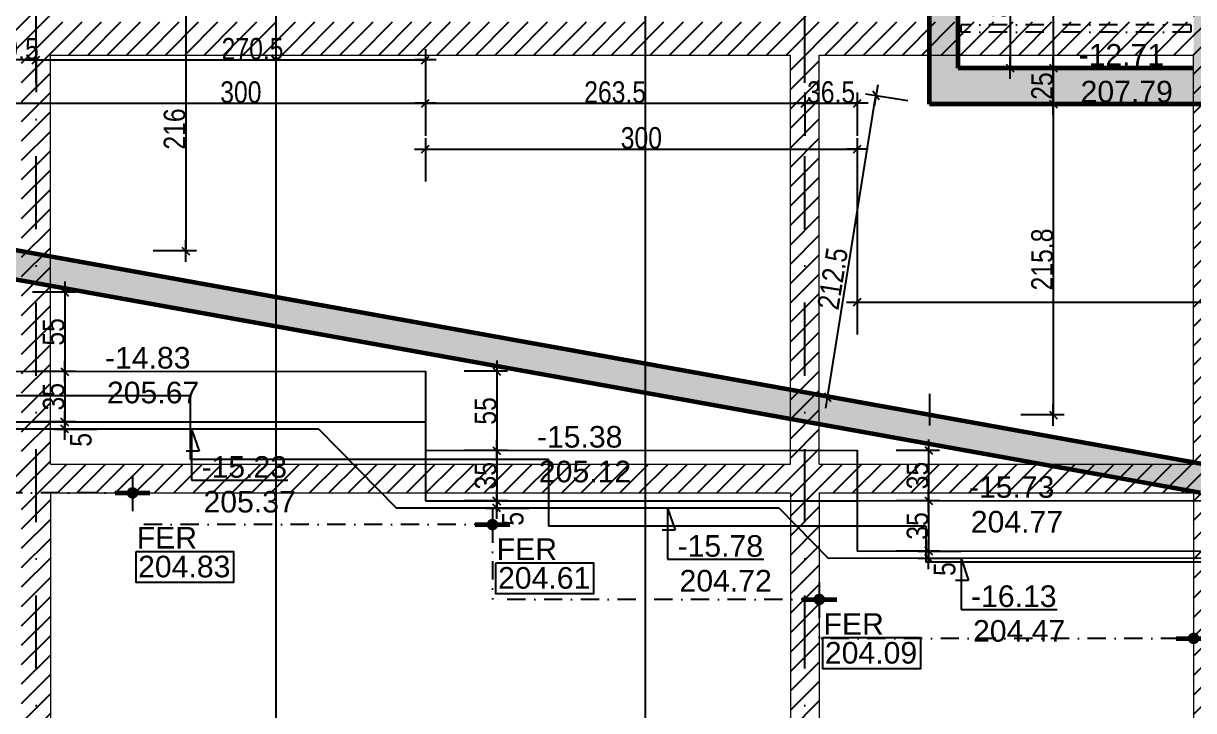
# Model space of a CAD drawing. Header units: millimetres. Extents: x -26249 to 60250, y -21218 to 23336.
# Drawn here: x 16607 to 17420, y 1401 to 1878 of the extents above; entities that cross this region are included whole.
import ezdxf

# ---------------------------------------------------------------- set-up
doc = ezdxf.new("R2010")
doc.units = ezdxf.units.MM
doc.linetypes.add('TIRETPTX2', pattern=[50.8, 25.4, -12.7, 0, -12.7])
for name, color, linetype in [('01-coupe soussol', 253, 'Continuous'), ('01_cote_gen', 4, 'Continuous'), ('01_linteaux', 2, 'Continuous'), ('01_poch_BN', 9, 'Continuous'), ('01_poch_murs', 253, 'Continuous'), ('01_texte', 230, 'Continuous'), ('AA_COTES', 2, 'Continuous')]:
    doc.layers.add(name, color=color, linetype=linetype)
doc.layers.add('01_murs_coup', color=5, linetype='Continuous', lineweight=60)
doc.styles.add('MATTE_TXT', font='arial.ttf')
doc.styles.add('STYLE2', font='ARIALN.TTF')
doc.dimstyles.new('JB50', dxfattribs={"dimscale": 0.1, "dimtxt": 150, "dimasz": 15, "dimexe": 0.1, "dimexo": 0.1, "dimgap": 0.09, "dimtad": 1, "dimdec": 1, "dimdsep": 46, "dimtxsty": 'STYLE2', "dimblk1": 'BOND_G', "dimblk2": 'BOND_D', "dimsah": 1, "dimcen": 1.5, "dimdle": 0.01, "dimse1": 1, "dimse2": 1, "dimclrd": 4, "dimclre": 2, "dimclrt": 6, "dimazin": 2, "dimtfac": 2.333333, "dimtdec": 1, "dimtix": 1, "dimtmove": 2, "dimatfit": 3, "dimldrblk": 'BOND_G', "dimfxl": 1, "dimtolj": 1, "dimtzin": 0, "dimarcsym": 0})

# ---------------------------------------------------------------- blocks, each defined once
blk = doc.blocks.new('BOND_G')
at = {"layer": 'AA_COTES', "color": 0}
for p, q in [((0, -5), (0, 15)), ((5, 0), (-5, 0)), ((1.77, 1.77), (-1.77, -1.77))]:
    blk.add_line(p, q, dxfattribs=at)
blk = doc.blocks.new('BOND_D')
at = {"layer": 'AA_COTES', "color": 0}
for p, q in [((5, 0), (-5, 0)), ((-1.77, -1.77), (1.77, 1.77)), ((0, 5), (0, -15))]:
    blk.add_line(p, q, dxfattribs=at)
blk = doc.blocks.new('*D1000')
at = {"layer": '01_cote_gen', "color": 4, "lineweight": -2, "transparency": 16777216}
blk.add_line((16587.55, 1822.71), (16884.55, 1822.71), dxfattribs=at)
at = {"layer": 'Defpoints', "color": 0, "transparency": 16777216}
for p in [(16586.05, 1830.32), (16886.05, 1822.71), (16886.05, 1636.6)]:
    blk.add_point(p, dxfattribs=at)
at = {"layer": '01_cote_gen', "color": 4, "lineweight": -2, "transparency": 16777216, "xscale": 1.5, "yscale": 1.5, "zscale": 1.5, "rotation": 180}
blk.add_blockref('BOND_G', (16586.05, 1822.71), dxfattribs=at)
at = {"layer": '01_cote_gen', "color": 4, "lineweight": -2, "transparency": 16777216, "xscale": 1.5, "yscale": 1.5, "zscale": 1.5}
blk.add_blockref('BOND_D', (16886.05, 1822.71), dxfattribs=at)
at = {"layer": '01_cote_gen', "color": 6, "transparency": 16777216, "insert": (16757.89, 1830.38), "char_height": 15, "attachment_point": 5, "style": 'STYLE2'}
blk.add_mtext('\\A1;300', dxfattribs=at)
blk = doc.blocks.new('*D1001')
at = {"layer": '01_cote_gen', "color": 4, "lineweight": -2, "transparency": 16777216}
blk.add_line((16887.55, 1790.89), (17184.55, 1790.89), dxfattribs=at)
at = {"layer": 'Defpoints', "color": 0, "transparency": 16777216}
for p in [(17186.05, 1790.89), (16886.05, 1636.6), (17186.05, 1581.73)]:
    blk.add_point(p, dxfattribs=at)
at = {"layer": '01_cote_gen', "color": 4, "lineweight": -2, "transparency": 16777216, "xscale": 1.5, "yscale": 1.5, "zscale": 1.5, "rotation": 180}
blk.add_blockref('BOND_G', (16886.05, 1790.89), dxfattribs=at)
at = {"layer": '01_cote_gen', "color": 4, "lineweight": -2, "transparency": 16777216, "xscale": 1.5, "yscale": 1.5, "zscale": 1.5}
blk.add_blockref('BOND_D', (17186.05, 1790.89), dxfattribs=at)
at = {"layer": '01_cote_gen', "color": 6, "transparency": 16777216, "insert": (17036.05, 1798.56), "char_height": 15, "attachment_point": 5, "style": 'STYLE2'}
blk.add_mtext('\\A1;300', dxfattribs=at)
blk = doc.blocks.new('*D1002')
at = {"layer": '01_cote_gen', "color": 4, "lineweight": -2, "transparency": 16777216}
blk.add_line((17187.55, 1684.63), (18011.45, 1684.63), dxfattribs=at)
at = {"layer": 'Defpoints', "color": 0, "transparency": 16777216}
for p in [(18012.95, 1684.63), (17186.05, 1506.47), (18012.95, 1471.84)]:
    blk.add_point(p, dxfattribs=at)
at = {"layer": '01_cote_gen', "color": 4, "lineweight": -2, "transparency": 16777216, "xscale": 1.5, "yscale": 1.5, "zscale": 1.5, "rotation": 180}
blk.add_blockref('BOND_G', (17186.05, 1684.63), dxfattribs=at)
at = {"layer": '01_cote_gen', "color": 4, "lineweight": -2, "transparency": 16777216, "xscale": 1.5, "yscale": 1.5, "zscale": 1.5}
blk.add_blockref('BOND_D', (18012.95, 1684.63), dxfattribs=at)
at = {"layer": '01_cote_gen', "color": 6, "transparency": 16777216, "insert": (17599.5, 1692.29), "char_height": 15, "attachment_point": 5, "style": 'STYLE2'}
blk.add_mtext('\\A1;826.9', dxfattribs=at)
blk = doc.blocks.new('*D1020')
at = {"layer": '01_cote_gen', "color": 4, "lineweight": -2, "transparency": 16777216}
blk.add_line((17151.15, 1822.71), (17184.55, 1822.71), dxfattribs=at)
at = {"layer": 'Defpoints', "color": 0, "transparency": 16777216}
for p in [(17186.05, 1822.71), (17149.65, 1800.21), (17186.05, 1800.21)]:
    blk.add_point(p, dxfattribs=at)
at = {"layer": '01_cote_gen', "color": 4, "lineweight": -2, "transparency": 16777216, "xscale": 1.5, "yscale": 1.5, "zscale": 1.5, "rotation": 180}
blk.add_blockref('BOND_G', (17149.65, 1822.71), dxfattribs=at)
at = {"layer": '01_cote_gen', "color": 4, "lineweight": -2, "transparency": 16777216, "xscale": 1.5, "yscale": 1.5, "zscale": 1.5}
blk.add_blockref('BOND_D', (17186.05, 1822.71), dxfattribs=at)
at = {"layer": '01_cote_gen', "color": 6, "transparency": 16777216, "insert": (17167.85, 1830.38), "char_height": 15, "attachment_point": 5, "style": 'STYLE2'}
blk.add_mtext('\\A1;36.5', dxfattribs=at)
blk = doc.blocks.new('*D1021')
at = {"layer": '01_cote_gen', "color": 4, "lineweight": -2, "transparency": 16777216}
blk.add_line((16887.55, 1822.71), (17148.15, 1822.71), dxfattribs=at)
at = {"layer": 'Defpoints', "color": 0, "transparency": 16777216}
for p in [(17149.65, 1822.71), (16886.05, 1815.21), (17149.65, 1800.21)]:
    blk.add_point(p, dxfattribs=at)
at = {"layer": '01_cote_gen', "color": 4, "lineweight": -2, "transparency": 16777216, "xscale": 1.5, "yscale": 1.5, "zscale": 1.5, "rotation": 180}
blk.add_blockref('BOND_G', (16886.05, 1822.71), dxfattribs=at)
at = {"layer": '01_cote_gen', "color": 4, "lineweight": -2, "transparency": 16777216, "xscale": 1.5, "yscale": 1.5, "zscale": 1.5}
blk.add_blockref('BOND_D', (17149.65, 1822.71), dxfattribs=at)
at = {"layer": '01_cote_gen', "color": 6, "transparency": 16777216, "insert": (17017.85, 1830.38), "char_height": 15, "attachment_point": 5, "style": 'STYLE2'}
blk.add_mtext('\\A1;263.5', dxfattribs=at)
blk = doc.blocks.new('*D1022')
at = {"layer": '01_cote_gen', "color": 4, "lineweight": -2, "transparency": 16777216}
for p, q in [((16584.55, 1852.82), (16583.05, 1852.82)), ((16615.65, 1852.82), (16586.05, 1852.82)), ((16617.15, 1852.82), (16618.65, 1852.82))]:
    blk.add_line(p, q, dxfattribs=at)
at = {"layer": 'Defpoints', "color": 0, "transparency": 16777216}
for p in [(16586.05, 1852.82), (16586.05, 1831.3), (16615.65, 1831.3)]:
    blk.add_point(p, dxfattribs=at)
at = {"layer": '01_cote_gen', "color": 4, "lineweight": -2, "transparency": 16777216, "xscale": 1.5, "yscale": 1.5, "zscale": 1.5}
blk.add_blockref('BOND_D', (16586.05, 1852.82), dxfattribs=at)
at = {"layer": '01_cote_gen', "color": 4, "lineweight": -2, "transparency": 16777216, "xscale": 1.5, "yscale": 1.5, "zscale": 1.5, "rotation": 180}
blk.add_blockref('BOND_G', (16615.65, 1852.82), dxfattribs=at)
at = {"layer": '01_cote_gen', "color": 6, "transparency": 16777216, "insert": (16600.85, 1860.48), "char_height": 15, "attachment_point": 5, "style": 'STYLE2'}
blk.add_mtext('\\A1;29.5', dxfattribs=at)
blk = doc.blocks.new('*D1023')
at = {"layer": '01_cote_gen', "color": 4, "lineweight": -2, "transparency": 16777216}
blk.add_line((16617.15, 1852.82), (16884.55, 1852.82), dxfattribs=at)
at = {"layer": 'Defpoints', "color": 0, "transparency": 16777216}
for p in [(16886.05, 1852.82), (16615.65, 1830.32), (16886.05, 1830.32)]:
    blk.add_point(p, dxfattribs=at)
at = {"layer": '01_cote_gen', "color": 4, "lineweight": -2, "transparency": 16777216, "xscale": 1.5, "yscale": 1.5, "zscale": 1.5, "rotation": 180}
blk.add_blockref('BOND_G', (16615.65, 1852.82), dxfattribs=at)
at = {"layer": '01_cote_gen', "color": 4, "lineweight": -2, "transparency": 16777216, "xscale": 1.5, "yscale": 1.5, "zscale": 1.5}
blk.add_blockref('BOND_D', (16886.05, 1852.82), dxfattribs=at)
at = {"layer": '01_cote_gen', "color": 6, "transparency": 16777216, "insert": (16766.03, 1860.48), "char_height": 15, "attachment_point": 5, "style": 'STYLE2'}
blk.add_mtext('\\A1;270.5', dxfattribs=at)
blk = doc.blocks.new('*D1038')
at = {"layer": '01_cote_gen', "color": 4, "lineweight": -2, "transparency": 16777216}
blk.add_line((16635.59, 1689.96), (16635.59, 1637.96), dxfattribs=at)
at = {"layer": 'Defpoints', "color": 0, "transparency": 16777216}
for p in [(16586.05, 1691.46), (16586.08, 1636.46), (16635.59, 1636.46)]:
    blk.add_point(p, dxfattribs=at)
at = {"layer": '01_cote_gen', "color": 4, "lineweight": -2, "transparency": 16777216, "xscale": 1.5, "yscale": 1.5, "zscale": 1.5}
for name, p, rotation in [('BOND_G', (16635.59, 1691.46), 90), ('BOND_D', (16635.59, 1636.46), 270)]:
    blk.add_blockref(name, p, dxfattribs=dict(at, rotation=rotation))
at = {"layer": '01_cote_gen', "color": 6, "transparency": 16777216, "insert": (16627.95, 1663.96), "char_height": 15, "attachment_point": 5, "rotation": 90, "style": 'STYLE2'}
blk.add_mtext('\\A1;55', dxfattribs=at)
blk = doc.blocks.new('*D1036')
at = {"layer": '01_cote_gen', "color": 4, "lineweight": -2, "transparency": 16777216}
blk.add_line((16635.59, 1634.96), (16635.59, 1602.96), dxfattribs=at)
at = {"layer": 'Defpoints', "color": 0, "transparency": 16777216}
for p in [(16621.78, 1636.46), (16626.03, 1601.46), (16635.59, 1601.46)]:
    blk.add_point(p, dxfattribs=at)
at = {"layer": '01_cote_gen', "color": 4, "lineweight": -2, "transparency": 16777216, "xscale": 1.5, "yscale": 1.5, "zscale": 1.5}
for name, p, rotation in [('BOND_G', (16635.59, 1636.46), 90), ('BOND_D', (16635.59, 1601.46), 270)]:
    blk.add_blockref(name, p, dxfattribs=dict(at, rotation=rotation))
at = {"layer": '01_cote_gen', "color": 6, "transparency": 16777216, "insert": (16627.92, 1618.96), "char_height": 15, "attachment_point": 5, "rotation": 90, "style": 'STYLE2'}
blk.add_mtext('\\A1;35', dxfattribs=at)
blk = doc.blocks.new('*D1037')
at = {"layer": '01_cote_gen', "color": 4, "lineweight": -2, "transparency": 16777216}
blk.add_line((16635.59, 1597.96), (16635.59, 1599.96), dxfattribs=at)
at = {"layer": 'Defpoints', "color": 0, "transparency": 16777216}
for p in [(16635.59, 1601.46), (16640.86, 1601.46), (16640.86, 1596.46)]:
    blk.add_point(p, dxfattribs=at)
at = {"layer": '01_cote_gen', "color": 4, "lineweight": -2, "transparency": 16777216, "xscale": 1.5, "yscale": 1.5, "zscale": 1.5}
for name, p, rotation in [('BOND_D', (16635.59, 1601.46), 90), ('BOND_G', (16635.59, 1596.46), 270)]:
    blk.add_blockref(name, p, dxfattribs=dict(at, rotation=rotation))
at = {"layer": '01_cote_gen', "color": 6, "transparency": 16777216, "insert": (16646.8, 1589.01), "char_height": 15, "attachment_point": 5, "rotation": 90, "style": 'STYLE2'}
blk.add_mtext('\\A1;5', dxfattribs=at)
blk = doc.blocks.new('*D1041')
at = {"layer": '01_cote_gen', "color": 4, "lineweight": -2, "transparency": 16777216}
blk.add_line((16935.59, 1635.1), (16935.59, 1583.1), dxfattribs=at)
at = {"layer": 'Defpoints', "color": 0, "transparency": 16777216}
for p in [(16886.05, 1636.6), (16886.08, 1581.6), (16935.59, 1581.6)]:
    blk.add_point(p, dxfattribs=at)
at = {"layer": '01_cote_gen', "color": 4, "lineweight": -2, "transparency": 16777216, "xscale": 1.5, "yscale": 1.5, "zscale": 1.5}
for name, p, rotation in [('BOND_G', (16935.59, 1636.6), 90), ('BOND_D', (16935.59, 1581.6), 270)]:
    blk.add_blockref(name, p, dxfattribs=dict(at, rotation=rotation))
at = {"layer": '01_cote_gen', "color": 6, "transparency": 16777216, "insert": (16927.95, 1609.1), "char_height": 15, "attachment_point": 5, "rotation": 90, "style": 'STYLE2'}
blk.add_mtext('\\A1;55', dxfattribs=at)
blk = doc.blocks.new('*D1039')
at = {"layer": '01_cote_gen', "color": 4, "lineweight": -2, "transparency": 16777216}
blk.add_line((16935.59, 1580.1), (16935.59, 1548.1), dxfattribs=at)
at = {"layer": 'Defpoints', "color": 0, "transparency": 16777216}
for p in [(16921.78, 1581.6), (16926.03, 1546.6), (16935.59, 1546.6)]:
    blk.add_point(p, dxfattribs=at)
at = {"layer": '01_cote_gen', "color": 4, "lineweight": -2, "transparency": 16777216, "xscale": 1.5, "yscale": 1.5, "zscale": 1.5}
for name, p, rotation in [('BOND_G', (16935.59, 1581.6), 90), ('BOND_D', (16935.59, 1546.6), 270)]:
    blk.add_blockref(name, p, dxfattribs=dict(at, rotation=rotation))
at = {"layer": '01_cote_gen', "color": 6, "transparency": 16777216, "insert": (16927.92, 1564.1), "char_height": 15, "attachment_point": 5, "rotation": 90, "style": 'STYLE2'}
blk.add_mtext('\\A1;35', dxfattribs=at)
blk = doc.blocks.new('*D1040')
at = {"layer": '01_cote_gen', "color": 4, "lineweight": -2, "transparency": 16777216}
blk.add_line((16935.59, 1543.1), (16935.59, 1545.1), dxfattribs=at)
at = {"layer": 'Defpoints', "color": 0, "transparency": 16777216}
for p in [(16935.59, 1546.6), (16940.86, 1546.6), (16940.86, 1541.6)]:
    blk.add_point(p, dxfattribs=at)
at = {"layer": '01_cote_gen', "color": 4, "lineweight": -2, "transparency": 16777216, "xscale": 1.5, "yscale": 1.5, "zscale": 1.5}
for name, p, rotation in [('BOND_D', (16935.59, 1546.6), 90), ('BOND_G', (16935.59, 1541.6), 270)]:
    blk.add_blockref(name, p, dxfattribs=dict(at, rotation=rotation))
at = {"layer": '01_cote_gen', "color": 6, "transparency": 16777216, "insert": (16946.8, 1534.15), "char_height": 15, "attachment_point": 5, "rotation": 90, "style": 'STYLE2'}
blk.add_mtext('\\A1;5', dxfattribs=at)
blk = doc.blocks.new('*D1044')
at = {"layer": '01_cote_gen', "color": 4, "lineweight": -2, "transparency": 16777216}
blk.add_line((17235.58, 1580.23), (17235.58, 1548.23), dxfattribs=at)
at = {"layer": 'Defpoints', "color": 0, "transparency": 16777216}
for p in [(17186.05, 1581.73), (17186.05, 1546.73), (17235.58, 1546.73)]:
    blk.add_point(p, dxfattribs=at)
at = {"layer": '01_cote_gen', "color": 4, "lineweight": -2, "transparency": 16777216, "xscale": 1.5, "yscale": 1.5, "zscale": 1.5}
for name, p, rotation in [('BOND_G', (17235.58, 1581.73), 90), ('BOND_D', (17235.58, 1546.73), 270)]:
    blk.add_blockref(name, p, dxfattribs=dict(at, rotation=rotation))
at = {"layer": '01_cote_gen', "color": 6, "transparency": 16777216, "insert": (17227.91, 1564.23), "char_height": 15, "attachment_point": 5, "rotation": 90, "style": 'STYLE2'}
blk.add_mtext('\\A1;35', dxfattribs=at)
blk = doc.blocks.new('*D1042')
at = {"layer": '01_cote_gen', "color": 4, "lineweight": -2, "transparency": 16777216}
blk.add_line((17235.58, 1545.24), (17235.58, 1513.24), dxfattribs=at)
at = {"layer": 'Defpoints', "color": 0, "transparency": 16777216}
for p in [(17221.77, 1546.74), (17226.02, 1511.74), (17235.58, 1511.74)]:
    blk.add_point(p, dxfattribs=at)
at = {"layer": '01_cote_gen', "color": 4, "lineweight": -2, "transparency": 16777216, "xscale": 1.5, "yscale": 1.5, "zscale": 1.5}
for name, p, rotation in [('BOND_G', (17235.58, 1546.74), 90), ('BOND_D', (17235.58, 1511.74), 270)]:
    blk.add_blockref(name, p, dxfattribs=dict(at, rotation=rotation))
at = {"layer": '01_cote_gen', "color": 6, "transparency": 16777216, "insert": (17227.91, 1529.24), "char_height": 15, "attachment_point": 5, "rotation": 90, "style": 'STYLE2'}
blk.add_mtext('\\A1;35', dxfattribs=at)
blk = doc.blocks.new('*D1043')
at = {"layer": '01_cote_gen', "color": 4, "lineweight": -2, "transparency": 16777216}
blk.add_line((17235.58, 1508.24), (17235.58, 1510.24), dxfattribs=at)
at = {"layer": 'Defpoints', "color": 0, "transparency": 16777216}
for p in [(17235.58, 1511.74), (17240.85, 1511.74), (17240.85, 1506.74)]:
    blk.add_point(p, dxfattribs=at)
at = {"layer": '01_cote_gen', "color": 4, "lineweight": -2, "transparency": 16777216, "xscale": 1.5, "yscale": 1.5, "zscale": 1.5}
for name, p, rotation in [('BOND_D', (17235.58, 1511.74), 90), ('BOND_G', (17235.58, 1506.74), 270)]:
    blk.add_blockref(name, p, dxfattribs=dict(at, rotation=rotation))
at = {"layer": '01_cote_gen', "color": 6, "transparency": 16777216, "insert": (17246.79, 1499.29), "char_height": 15, "attachment_point": 5, "rotation": 90, "style": 'STYLE2'}
blk.add_mtext('\\A1;5', dxfattribs=at)
blk = doc.blocks.new('*D1137')
at = {"layer": '01_cote_gen', "color": 4, "lineweight": -2, "transparency": 16777216}
blk.add_line((17292.2, 1934.67), (17292.2, 1848.67), dxfattribs=at)
at = {"layer": 'Defpoints', "color": 0, "transparency": 16777216}
for p in [(17273.29, 1936.17), (17273.29, 1847.17), (17292.2, 1847.17)]:
    blk.add_point(p, dxfattribs=at)
at = {"layer": '01_cote_gen', "color": 4, "lineweight": -2, "transparency": 16777216, "xscale": 1.5, "yscale": 1.5, "zscale": 1.5}
for name, p, rotation in [('BOND_G', (17292.2, 1936.17), 90), ('BOND_D', (17292.2, 1847.17), 270)]:
    blk.add_blockref(name, p, dxfattribs=dict(at, rotation=rotation))
at = {"layer": '01_cote_gen', "color": 6, "transparency": 16777216, "insert": (17284.53, 1891.67), "char_height": 15, "attachment_point": 5, "rotation": 90, "style": 'STYLE2'}
blk.add_mtext('\\A1;89', dxfattribs=at)
blk = doc.blocks.new('*D1138')
at = {"layer": '01_cote_gen', "color": 4, "lineweight": -2, "transparency": 16777216}
blk.add_line((17322.12, 2023.67), (17322.12, 1848.67), dxfattribs=at)
at = {"layer": 'Defpoints', "color": 0, "transparency": 16777216}
for p in [(17299.7, 2025.17), (17322.12, 1847.17), (17337.91, 1847.17)]:
    blk.add_point(p, dxfattribs=at)
at = {"layer": '01_cote_gen', "color": 4, "lineweight": -2, "transparency": 16777216, "xscale": 1.5, "yscale": 1.5, "zscale": 1.5}
for name, p, rotation in [('BOND_G', (17322.12, 2025.17), 90), ('BOND_D', (17322.12, 1847.17), 270)]:
    blk.add_blockref(name, p, dxfattribs=dict(at, rotation=rotation))
at = {"layer": '01_cote_gen', "color": 6, "transparency": 16777216, "insert": (17314.45, 1936.23), "char_height": 15, "attachment_point": 5, "rotation": 90, "style": 'STYLE2'}
blk.add_mtext('\\A1;178', dxfattribs=at)
blk = doc.blocks.new('*D1140')
at = {"layer": '01_cote_gen', "color": 4, "lineweight": -2, "transparency": 16777216}
blk.add_line((17322.12, 1845.67), (17322.12, 1823.67), dxfattribs=at)
at = {"layer": 'Defpoints', "color": 0, "transparency": 16777216}
for p in [(17345.16, 1847.17), (17322.12, 1822.17), (17345.16, 1822.17)]:
    blk.add_point(p, dxfattribs=at)
at = {"layer": '01_cote_gen', "color": 4, "lineweight": -2, "transparency": 16777216, "xscale": 1.5, "yscale": 1.5, "zscale": 1.5}
for name, p, rotation in [('BOND_G', (17322.12, 1847.17), 90), ('BOND_D', (17322.12, 1822.17), 270)]:
    blk.add_blockref(name, p, dxfattribs=dict(at, rotation=rotation))
at = {"layer": '01_cote_gen', "color": 6, "transparency": 16777216, "insert": (17314.45, 1834.67), "char_height": 15, "attachment_point": 5, "rotation": 90, "style": 'STYLE2'}
blk.add_mtext('\\A1;25', dxfattribs=at)
blk = doc.blocks.new('*D1162')
at = {"layer": '01_cote_gen', "color": 4, "lineweight": -2, "transparency": 16777216}
blk.add_line((17322.12, 1820.67), (17322.12, 1607.83), dxfattribs=at)
at = {"layer": 'Defpoints', "color": 0, "transparency": 16777216}
for p in [(17253.8, 1822.17), (17236.18, 1606.33), (17322.12, 1606.33)]:
    blk.add_point(p, dxfattribs=at)
at = {"layer": '01_cote_gen', "color": 4, "lineweight": -2, "transparency": 16777216, "xscale": 1.5, "yscale": 1.5, "zscale": 1.5}
for name, p, rotation in [('BOND_G', (17322.12, 1822.17), 90), ('BOND_D', (17322.12, 1606.33), 270)]:
    blk.add_blockref(name, p, dxfattribs=dict(at, rotation=rotation))
at = {"layer": '01_cote_gen', "color": 6, "transparency": 16777216, "insert": (17314.45, 1714.25), "char_height": 15, "attachment_point": 5, "rotation": 90, "style": 'STYLE2'}
blk.add_mtext('\\A1;215.8', dxfattribs=at)
blk = doc.blocks.new('*D1163')
at = {"layer": '01_cote_gen', "color": 4, "lineweight": -2, "transparency": 16777216}
blk.add_line((17165.61, 1619.82), (17198.79, 1826.65), dxfattribs=at)
at = {"layer": 'Defpoints', "color": 0, "transparency": 16777216}
for p in [(17199.03, 1828.13), (17236.18, 1822.17), (17202.53, 1612.38)]:
    blk.add_point(p, dxfattribs=at)
at = {"layer": '01_cote_gen', "color": 4, "lineweight": -2, "transparency": 16777216, "xscale": 1.5, "yscale": 1.5, "zscale": 1.5}
for name, p, rotation in [('BOND_D', (17199.03, 1828.13), 80.88663477148567), ('BOND_G', (17165.37, 1618.34), 260.8866347714857)]:
    blk.add_blockref(name, p, dxfattribs=dict(at, rotation=rotation))
at = {"layer": '01_cote_gen', "color": 6, "transparency": 16777216, "insert": (17168.97, 1700.94), "char_height": 15, "attachment_point": 5, "rotation": 80.88663, "style": 'STYLE2'}
blk.add_mtext('\\A1;212.5', dxfattribs=at)
blk = doc.blocks.new('*D1165')
at = {"layer": '01_cote_gen', "color": 4, "lineweight": -2, "transparency": 16777216}
blk.add_line((16719.57, 1934.67), (16719.57, 1721.65), dxfattribs=at)
at = {"layer": 'Defpoints', "color": 0, "transparency": 16777216}
for p in [(16697.07, 1936.17), (16603.65, 1720.15), (16719.57, 1720.15)]:
    blk.add_point(p, dxfattribs=at)
at = {"layer": '01_cote_gen', "color": 4, "lineweight": -2, "transparency": 16777216, "xscale": 1.5, "yscale": 1.5, "zscale": 1.5}
for name, p, rotation in [('BOND_G', (16719.57, 1936.17), 90), ('BOND_D', (16719.57, 1720.15), 270)]:
    blk.add_blockref(name, p, dxfattribs=dict(at, rotation=rotation))
at = {"layer": '01_cote_gen', "color": 6, "transparency": 16777216, "insert": (16711.9, 1804.85), "char_height": 15, "attachment_point": 5, "rotation": 90, "style": 'STYLE2'}
blk.add_mtext('\\A1;216', dxfattribs=at)

msp = doc.modelspace()

# ---------------------------------------------------------------- hatches: boundary and pattern name
at = {"layer": '01-coupe soussol'}
h = msp.add_hatch(dxfattribs=at)
h.set_pattern_fill('ANSI31', color=256, scale=3)
h.set_pattern_definition([(45, (-13484.1425, 5706.199), (-6.735192, 6.735192), [])])
h.paths.add_polyline_path([(14178.055, 1572.168), (13828.381, 1572.168), (13828.381, 1559.168), (14178.055, 1559.168)])
h.paths.add_polyline_path([(14604.055, 1572.168), (14196.055, 1572.168), (14196.055, 1559.168), (14604.055, 1559.168)])
h.paths.add_polyline_path([(14221.184, 1539.168), (14151.184, 1539.168), (14151.184, 1504.168), (14221.184, 1504.168)])
h.paths.add_polyline_path([(14579.184, 1539.168), (14221.184, 1539.168), (14221.184, 1504.168), (14579.184, 1504.168)])
h.paths.add_polyline_path([(15166.978, 1539.168), (14649.184, 1539.168), (14649.184, 1504.168), (15166.978, 1504.168)])
h.paths.add_polyline_path([(15180.978, 1572.168), (14624.055, 1572.168), (14624.055, 1559.168), (15180.978, 1559.168)])
h.paths.add_polyline_path([(15779.845, 1572.168), (15222.978, 1572.168), (15222.978, 1559.168), (15779.845, 1559.168)], flags=17)
h.paths.add_polyline_path([(15754.974, 1539.168), (15236.978, 1539.168), (15236.978, 1504.168), (15754.974, 1504.168)], flags=17)
h.paths.add_polyline_path([(15824.974, 1539.168), (15754.974, 1539.168), (15754.974, 1504.168), (15824.974, 1504.168)], flags=17)
h.paths.add_polyline_path([(16059.574, 1539.168), (15824.974, 1539.168), (15824.974, 1504.168), (16059.574, 1504.168)], flags=17)
h.paths.add_polyline_path([(16059.574, 1572.168), (15799.845, 1572.168), (15799.845, 1559.168), (16059.574, 1559.168)], flags=17)
h.paths.add_polyline_path([(18803.574, 2172.168), (18803.574, 2242.819), (18787.574, 2242.819), (18787.574, 2172.168), (18054.574, 2172.168), (18054.574, 2242.819), (18036.574, 2242.819), (18036.574, 2172.168), (17435.574, 2172.168), (17435.574, 2242.819), (17419.574, 2242.819), (17419.574, 2167.168), (17111.574, 2167.168), (17111.574, 2197.168), (17091.574, 2197.168), (17091.574, 2167.168), (16623.574, 2167.168), (16623.574, 2242.819), (16605.574, 2242.819), (16605.574, 2179.168), (15799.978, 2179.168), (15799.978, 2242.819), (15779.978, 2242.819), (15779.978, 2179.168), (15218.978, 2179.168), (15218.978, 2242.819), (15202.978, 2242.819), (15202.978, 2179.168), (15202.978, 1879.168), (15202.978, 1539.168), (15222.978, 1539.168), (15222.978, 1856.168), (15779.845, 1856.168), (15779.845, 1539.168), (15799.845, 1539.168), (15799.845, 1856.168), (16059.574, 1856.168), (16059.574, 1239.168), (16079.574, 1239.168), (16079.574, 1552.168), (16605.574, 1552.168), (16605.574, 1272.168), (16625.574, 1272.168), (16625.574, 1552.168), (17139.574, 1552.168), (17139.574, 1272.168), (17159.574, 1272.168), (17159.574, 1552.168), (17419.575, 1552.168), (17419.575, 1272.168), (17439.575, 1272.168), (17439.575, 1552.168), (18028.584, 1552.168), (18028.584, 1239.168), (18053.584, 1239.168), (18053.584, 1552.168), (18783.574, 1552.168), (18783.574, 1239.168), (18803.574, 1239.168), (18803.574, 1552.168), (18803.574, 1572.168)])
h.paths.add_polyline_path([(15799.574, 1879.168), (15799.574, 2156.168), (16059.574, 2156.168), (16059.574, 1879.168)], flags=16)
h.paths.add_polyline_path([(15779.574, 1879.168), (15222.978, 1879.168), (15222.978, 2156.168), (15779.574, 2156.168)], flags=16)
h.paths.add_polyline_path([(16079.574, 1856.168), (16605.574, 1856.168), (16605.574, 1572.168), (16079.574, 1572.168)], flags=16)
h.paths.add_polyline_path([(16079.574, 1879.168), (16079.574, 2156.168), (16605.574, 2156.168), (16605.574, 1879.168)], flags=16)
h.paths.add_polyline_path([(16625.574, 1856.168), (17139.574, 1856.168), (17139.574, 1572.168), (16625.574, 1572.168)], flags=16)
h.paths.add_polyline_path([(16625.574, 1879.168), (16625.574, 2147.168), (17139.574, 2147.168), (17139.574, 1879.168)], flags=16)
h.paths.add_polyline_path([(17159.574, 1856.168), (17419.575, 1856.168), (17419.575, 1572.168), (17159.574, 1572.168)], flags=16)
h.paths.add_polyline_path([(17159.574, 1879.168), (17159.574, 2147.168), (17419.574, 2147.168), (17419.574, 1879.168), (17439.574, 1879.168), (17439.574, 2152.168), (18035.574, 2152.168), (18035.574, 1879.168)], flags=16)
h.paths.add_polyline_path([(17439.575, 1856.168), (18033.584, 1856.168), (18033.584, 1572.168), (17439.575, 1572.168)], flags=16)
h.paths.add_polyline_path([(18053.584, 1820.168), (18095.886, 1820.168), (18095.886, 1840.168), (18613.574, 1840.168), (18613.574, 1572.168), (18053.584, 1572.168)], flags=16)
h.paths.add_polyline_path([(18053.886, 1890.168), (18053.886, 2152.168), (18182.574, 2152.168), (18182.574, 1890.168)], flags=16)
h.paths.add_polyline_path([(18202.574, 1890.168), (18202.574, 2152.168), (18427.575, 2152.168), (18427.575, 1890.168)], flags=16)
h.paths.add_polyline_path([(18447.575, 1890.168), (18447.575, 2152.168), (18787.574, 2152.168), (18787.574, 1890.168)], flags=16)
h.paths.add_polyline_path([(18633.574, 1840.168), (18783.574, 1840.168), (18783.574, 1572.168), (18633.574, 1572.168)], flags=16)
at = {"layer": '01_poch_murs'}
h = msp.add_hatch(color=256, dxfattribs=at)
h.dxf.hatch_style = 1
h.paths.add_polyline_path([(16325.086, 2244.527), (16305.086, 2248.943), (16305.086, 2232.167), (15792.367, 2232.167), (15792.367, 2332.167), (15772.367, 2332.167), (15772.367, 2232.167), (15218.94, 2232.167), (15218.94, 2347.167), (15202.94, 2349.167), (15202.94, 2202.167), (16305.086, 2202.167), (16305.086, 2074.167), (16603.651, 2074.167), (16603.651, 1936.168), (17236.178, 1936.168), (17236.178, 1822.168), (18502.219, 1822.168), (18328.49, 1847.168), (17439.651, 1847.168), (17439.651, 1892.168), (17419.651, 1892.168), (17419.651, 1847.168), (17256.178, 1847.168), (17256.178, 2025.168), (17236.178, 2025.168), (17236.178, 1961.168), (16623.651, 1961.168), (16623.651, 2159.167), (16603.651, 2159.167), (16603.651, 2099.167), (16325.086, 2099.167)])
h.paths.add_polyline_path([(16325.086, 2332.167), (16305.086, 2332.167), (16305.086, 2248.943), (16325.086, 2244.527)], flags=17)
h.paths.add_polyline_path([(18803.65, 1892.168), (18787.651, 1892.168), (18787.651, 1847.168), (18328.49, 1847.168), (18502.219, 1822.168), (18787.651, 1822.168), (18787.651, 1781.094), (18803.65, 1778.791)])
h.paths.add_polyline_path([(18803.65, 1778.791), (18787.651, 1781.094), (18787.651, 1674.206), (18803.65, 1674.206)])
h.paths.add_polyline_path([(18046.95, 1572.168), (17425.991, 1572.168), (15719.991, 1879.168), (15202.94, 1879.168), (15202.94, 1859.168), (15718.206, 1859.168), (17424.206, 1552.168), (18045.165, 1552.168), (18803.65, 1415.644), (18803.65, 1435.965)])

# ---------------------------------------------------------------- linework, layer by layer
at = {"color": 5, "elevation": 517158665.099, "flags": 128}
for points in [[(16722.645, 1619.468), (16239.251, 1619.468)], [(16722.645, 1619.468), (16722.645, 1575.468)], [(16971.512, 1575.468), (16722.645, 1575.468)], [(16971.512, 1575.468), (16971.512, 1529.168)], [(17233.702, 1529.168), (16971.512, 1529.168)], [(17233.702, 1529.168), (17233.702, 1503.968)], [(18019.477, 1503.968), (17233.702, 1503.968)]]:
    msp.add_lwpolyline(points, dxfattribs=at)
at = {"layer": '01-coupe soussol', "lineweight": 5}
for p, q in [((16625.574, 1856.168), (17139.574, 1856.168)), ((16625.574, 1572.168), (16625.574, 1856.168)), ((17139.574, 1572.168), (17139.574, 1856.168)), ((17159.574, 1856.168), (17419.575, 1856.168)), ((17159.574, 1572.168), (17159.574, 1856.168)), ((17419.575, 1572.168), (17419.575, 1856.168)), ((16625.574, 1572.168), (17139.574, 1572.168)), ((17159.574, 1572.168), (17419.575, 1572.168)), ((16625.574, 1552.168), (17139.574, 1552.168)), ((16625.574, 1552.168), (16625.574, 1239.168)), ((17139.574, 1552.168), (17139.574, 1239.168)), ((17159.574, 1552.168), (17419.575, 1552.168)), ((17159.574, 1552.168), (17159.574, 1239.168)), ((17419.575, 1552.168), (17419.575, 1239.168))]:
    msp.add_line(p, q, dxfattribs=at)
at = {"layer": '01_cote_gen'}
for p, q in [((17186.055, 1768.391), (17186.055, 1692.125)), ((17186.055, 1581.731), (17186.055, 1546.731))]:
    msp.add_line(p, q, dxfattribs=at)
at = {"layer": '01_cote_gen', "color": 2, "const_width": 4}
for points in [[(16680.651, 1552.168, 1), (16684.651, 1552.168, 1)], [(16930.651, 1530.168, 1), (16934.651, 1530.168, 1)], [(17157.651, 1478.168, 1), (17161.651, 1478.168, 1)], [(17417.651, 1451.168, 1), (17421.651, 1451.168, 1)]]:
    msp.add_lwpolyline(points, format="xyb", close=True, dxfattribs=at)
at = {"layer": '01_linteaux', "linetype": 'TIRETPTX2', "ltscale": 2}
for p, q in [((16615.651, 6.331), (16615.651, 2533.912)), ((17149.651, 6.331), (17149.651, 2533.912))]:
    msp.add_line(p, q, dxfattribs=at)
at = {"layer": '01_linteaux', "linetype": 'TIRETPTX2', "ltscale": 0.5}
for p, q in [((17417.651, 1877.168), (17258.178, 1877.168)), ((17258.178, 1872.168), (17258.178, 1877.168)), ((17417.651, 1872.168), (17258.178, 1872.168)), ((17417.651, 1877.168), (17417.651, 1872.168))]:
    msp.add_line(p, q, dxfattribs=at)
at = {"layer": '01_linteaux'}
for p, q in [((16586.055, 1636.463), (16886.055, 1636.597)), ((16886.055, 1636.597), (16886.055, 1601.597)), ((16886.055, 1636.597), (16886.055, 1581.597)), ((16586.055, 1601.463), (16886.055, 1601.597)), ((16812.065, 1596.5), (16566.055, 1596.463)), ((16812.065, 1596.5), (16866.055, 1541.597)), ((16886.055, 1581.597), (17186.055, 1581.731)), ((16886.055, 1581.597), (16886.055, 1546.597)), ((17186.055, 1581.731), (17186.055, 1546.731)), ((16886.055, 1546.597), (17186.055, 1546.731)), ((17186.055, 1546.731), (18012.95, 1547.101)), ((17186.055, 1546.731), (17186.055, 1511.731)), ((17131.729, 1541.637), (16866.055, 1541.597)), ((17131.729, 1541.637), (17166.055, 1506.731)), ((17186.055, 1511.731), (18012.95, 1512.101)), ((17938.883, 1506.848), (17166.055, 1506.731))]:
    msp.add_line(p, q, dxfattribs=at)
at = {"layer": '01_linteaux', "color": 2, "linetype": 'TIRETPTX2', "ltscale": 2}
for points in [[(16682.651, 1564.262), (16682.651, 1540.075)], [(16932.651, 1542.262), (16932.651, 1518.075)], [(17159.651, 1490.262), (17159.651, 1466.075)]]:
    msp.add_lwpolyline(points, dxfattribs=at)
at = {"layer": '01_murs_coup'}
for p, q in [((17256.178, 1847.168), (17256.178, 2025.168)), ((17256.178, 1847.168), (17256.178, 2025.168)), ((17236.178, 1822.168), (17236.178, 1936.168)), ((17425.991, 1572.168), (15719.991, 1879.168)), ((17424.206, 1552.168), (15718.206, 1859.168)), ((17419.651, 1847.168), (17256.178, 1847.168)), ((18787.651, 1822.168), (17236.178, 1822.168))]:
    msp.add_line(p, q, dxfattribs=at)
at = {"layer": '01_murs_coup', "color": 2}
for p, q in [((16670.557, 1552.168), (16694.744, 1552.168)), ((16920.557, 1530.168), (16944.744, 1530.168)), ((17147.557, 1478.168), (17171.744, 1478.168)), ((17407.557, 1451.168), (17431.744, 1451.168))]:
    msp.add_line(p, q, dxfattribs=at)
at = {"layer": '01_poch_BN'}
for p, q in [((16782.09, 2422.131), (16782.09, 1126.465)), ((17038.676, 2422.131), (17038.676, 1126.465))]:
    msp.add_line(p, q, dxfattribs=at)
at = {"layer": '01_poch_BN', "color": 5, "linetype": 'TIRETPTX2', "ltscale": 0.5}
for p, q in [((16682.651, 1552.168), (16426.651, 1552.168)), ((16682.651, 1552.168), (16682.651, 1530.168)), ((16932.651, 1530.168), (16682.651, 1530.168)), ((16932.651, 1530.168), (16932.651, 1478.168)), ((17159.651, 1478.168), (16932.651, 1478.168)), ((17159.651, 1478.168), (17159.651, 1451.168)), ((17919.651, 1451.168), (17159.651, 1451.168))]:
    msp.add_line(p, q, dxfattribs=at)
at = {"layer": '01_texte'}
for p, q in [((17236.178, 1620.867), (17236.178, 1598.895)), ((16723.635, 1596.463), (16728.907, 1581.143)), ((16723.635, 1596.463), (16723.635, 1561.015)), ((16728.907, 1581.143), (16719.793, 1581.143)), ((16723.635, 1561.015), (16790.436, 1561.015)), ((17054.253, 1541.597), (17059.525, 1526.278)), ((17054.253, 1541.597), (17054.253, 1506.149)), ((17059.525, 1526.278), (17050.411, 1526.278)), ((17054.253, 1506.149), (17121.054, 1506.149)), ((17258.084, 1506.743), (17263.356, 1491.424)), ((17258.084, 1506.743), (17258.084, 1471.296)), ((17263.356, 1491.424), (17254.242, 1491.424)), ((17258.084, 1471.296), (17324.885, 1471.296))]:
    msp.add_line(p, q, dxfattribs=at)
for points in [[(16685.095, 1511.575), (16752.872, 1511.575), (16752.872, 1489.972), (16685.095, 1489.972)], [(16935.095, 1503.689), (17002.872, 1503.689), (17002.872, 1482.085), (16935.095, 1482.085)], [(17162.095, 1451.689), (17229.872, 1451.689), (17229.872, 1430.085), (17162.095, 1430.085)]]:
    msp.add_lwpolyline(points, close=True, dxfattribs=at)

# ---------------------------------------------------------------- texts
at = {"layer": '01_texte', "style": 'MATTE_TXT'}
for s, p in [('-12.71', (17339.74, 1848.85)), ('207.79', (17341.119, 1823.319)), ('-14.83', (16663.51, 1638.51)), ('205.67', (16664.889, 1614.378)), ('-15.38', (16963.51, 1583.644)), ('-15.23', (16730.576, 1562.697)), ('205.12', (16964.889, 1559.513)), ('-15.73', (17263.501, 1548.791)), ('205.37', (16731.955, 1538.566)), ('204.77', (17264.88, 1524.659)), ('FER', (16685.575, 1513.538)), ('FER', (16935.575, 1505.651)), ('-15.78', (17061.194, 1507.831)), ('204.83', (16686.534, 1493.548)), ('204.61', (16936.534, 1485.662)), ('204.72', (17062.573, 1483.7)), ('-16.13', (17265.025, 1472.978)), ('FER', (17162.575, 1453.651)), ('204.47', (17266.404, 1448.846)), ('204.09', (17163.534, 1433.662))]:
    msp.add_text(s, height=15, dxfattribs=at).set_placement(p)

# ---------------------------------------------------------------- dimensions: what is measured, and where the dimension line sits
at = {"layer": '01_cote_gen'}
for base, p1, p2, angle, picture, middle, dimtype in [((17322.119, 1847.168), (17299.702, 2025.168), (17337.915, 1847.168), 90, '*D1138', (17314.452, 1936.226), 160), ((16719.573, 1720.151), (16697.073, 1936.168), (16603.651, 1720.151), 90, '*D1165', (16711.905, 1804.855), 160), ((17199.025, 1828.128), (17202.526, 1612.382), (17236.178, 1822.168), 80.886635, '*D1163', (17168.966, 1700.942), 161), ((16635.59, 1601.463), (16640.86, 1596.463), (16640.86, 1601.463), 90, '*D1037', (16646.799, 1589.014), 160), ((16935.59, 1546.597), (16940.86, 1541.597), (16940.86, 1546.597), 90, '*D1040', (16946.799, 1534.148), 160), ((17235.581, 1511.743), (17240.851, 1506.743), (17240.851, 1511.743), 90, '*D1043', (17246.79, 1499.295), 160)]:
    dim = msp.add_linear_dim(base=base, p1=p1, p2=p2, angle=angle, dimstyle='JB50', dxfattribs=at)
    dim.commit()
    dim.dimension.update_dxf_attribs({"geometry": picture, "text_midpoint": middle, "dimtype": dimtype})
for base, p1, p2, picture, middle in [((17292.202, 1847.168), (17273.289, 1936.168), (17273.289, 1847.168), '*D1137', (17284.535, 1891.668)), ((17322.119, 1822.168), (17345.159, 1847.168), (17345.159, 1822.168), '*D1140', (17314.452, 1834.668)), ((17322.119, 1606.326), (17253.796, 1822.168), (17236.178, 1606.326), '*D1162', (17314.452, 1714.247)), ((16635.59, 1636.463), (16586.055, 1691.463), (16586.079, 1636.463), '*D1038', (16627.953, 1663.963)), ((16635.59, 1601.463), (16621.776, 1636.463), (16626.026, 1601.463), '*D1036', (16627.922, 1618.963)), ((16935.59, 1581.597), (16886.055, 1636.597), (16886.079, 1581.597), '*D1041', (16927.953, 1609.097)), ((16935.59, 1546.597), (16921.776, 1581.597), (16926.026, 1546.597), '*D1039', (16927.922, 1564.097)), ((17235.581, 1546.731), (17186.055, 1581.731), (17186.055, 1546.731), '*D1044', (17227.913, 1564.231)), ((17235.581, 1511.743), (17221.767, 1546.743), (17226.017, 1511.743), '*D1042', (17227.913, 1529.243))]:
    dim = msp.add_linear_dim(base=base, p1=p1, p2=p2, angle=90, dimstyle='JB50', dxfattribs=at)
    dim.commit()
    dim.dimension.update_dxf_attribs({"geometry": picture, "text_midpoint": middle})
for base, p1, p2, text, picture, middle in [((16586.055, 1852.817), (16615.651, 1831.298), (16586.055, 1831.298), '29.5', '*D1022', (16600.853, 1860.484)), ((17149.651, 1822.714), (16886.055, 1815.214), (17149.651, 1800.214), '263.5', '*D1021', (17017.853, 1830.382)), ((17186.055, 1822.714), (17149.651, 1800.214), (17186.055, 1800.214), '36.5', '*D1020', (17167.853, 1830.382))]:
    dim = msp.add_linear_dim(base=base, p1=p1, p2=p2, text=text, dimstyle='JB50', dxfattribs=at)
    dim.commit()
    dim.dimension.update_dxf_attribs({"geometry": picture, "text_midpoint": middle})
dim = msp.add_linear_dim(base=(16886.055, 1852.817), p1=(16615.651, 1830.317), p2=(16886.055, 1830.317), text='270.5', dimstyle='JB50', dxfattribs=at)
dim.commit()
dim.dimension.update_dxf_attribs({"geometry": '*D1023', "text_midpoint": (16766.028, 1860.484), "dimtype": 160})
dim = msp.add_linear_dim(base=(16886.055, 1822.714), p1=(16586.055, 1830.317), p2=(16886.055, 1636.597), dimstyle='JB50', dxfattribs=at)
dim.commit()
dim.dimension.update_dxf_attribs({"geometry": '*D1000', "text_midpoint": (16757.893, 1830.382), "dimtype": 160})
for base, p1, p2, picture, middle in [((17186.055, 1790.891), (16886.055, 1636.597), (17186.055, 1581.731), '*D1001', (17036.055, 1798.559)), ((18012.95, 1684.625), (17186.055, 1506.475), (18012.95, 1471.845), '*D1002', (17599.502, 1692.293))]:
    dim = msp.add_linear_dim(base=base, p1=p1, p2=p2, dimstyle='JB50', dxfattribs=at)
    dim.commit()
    dim.dimension.update_dxf_attribs({"geometry": picture, "text_midpoint": middle})

doc.saveas('drawing.dxf')
